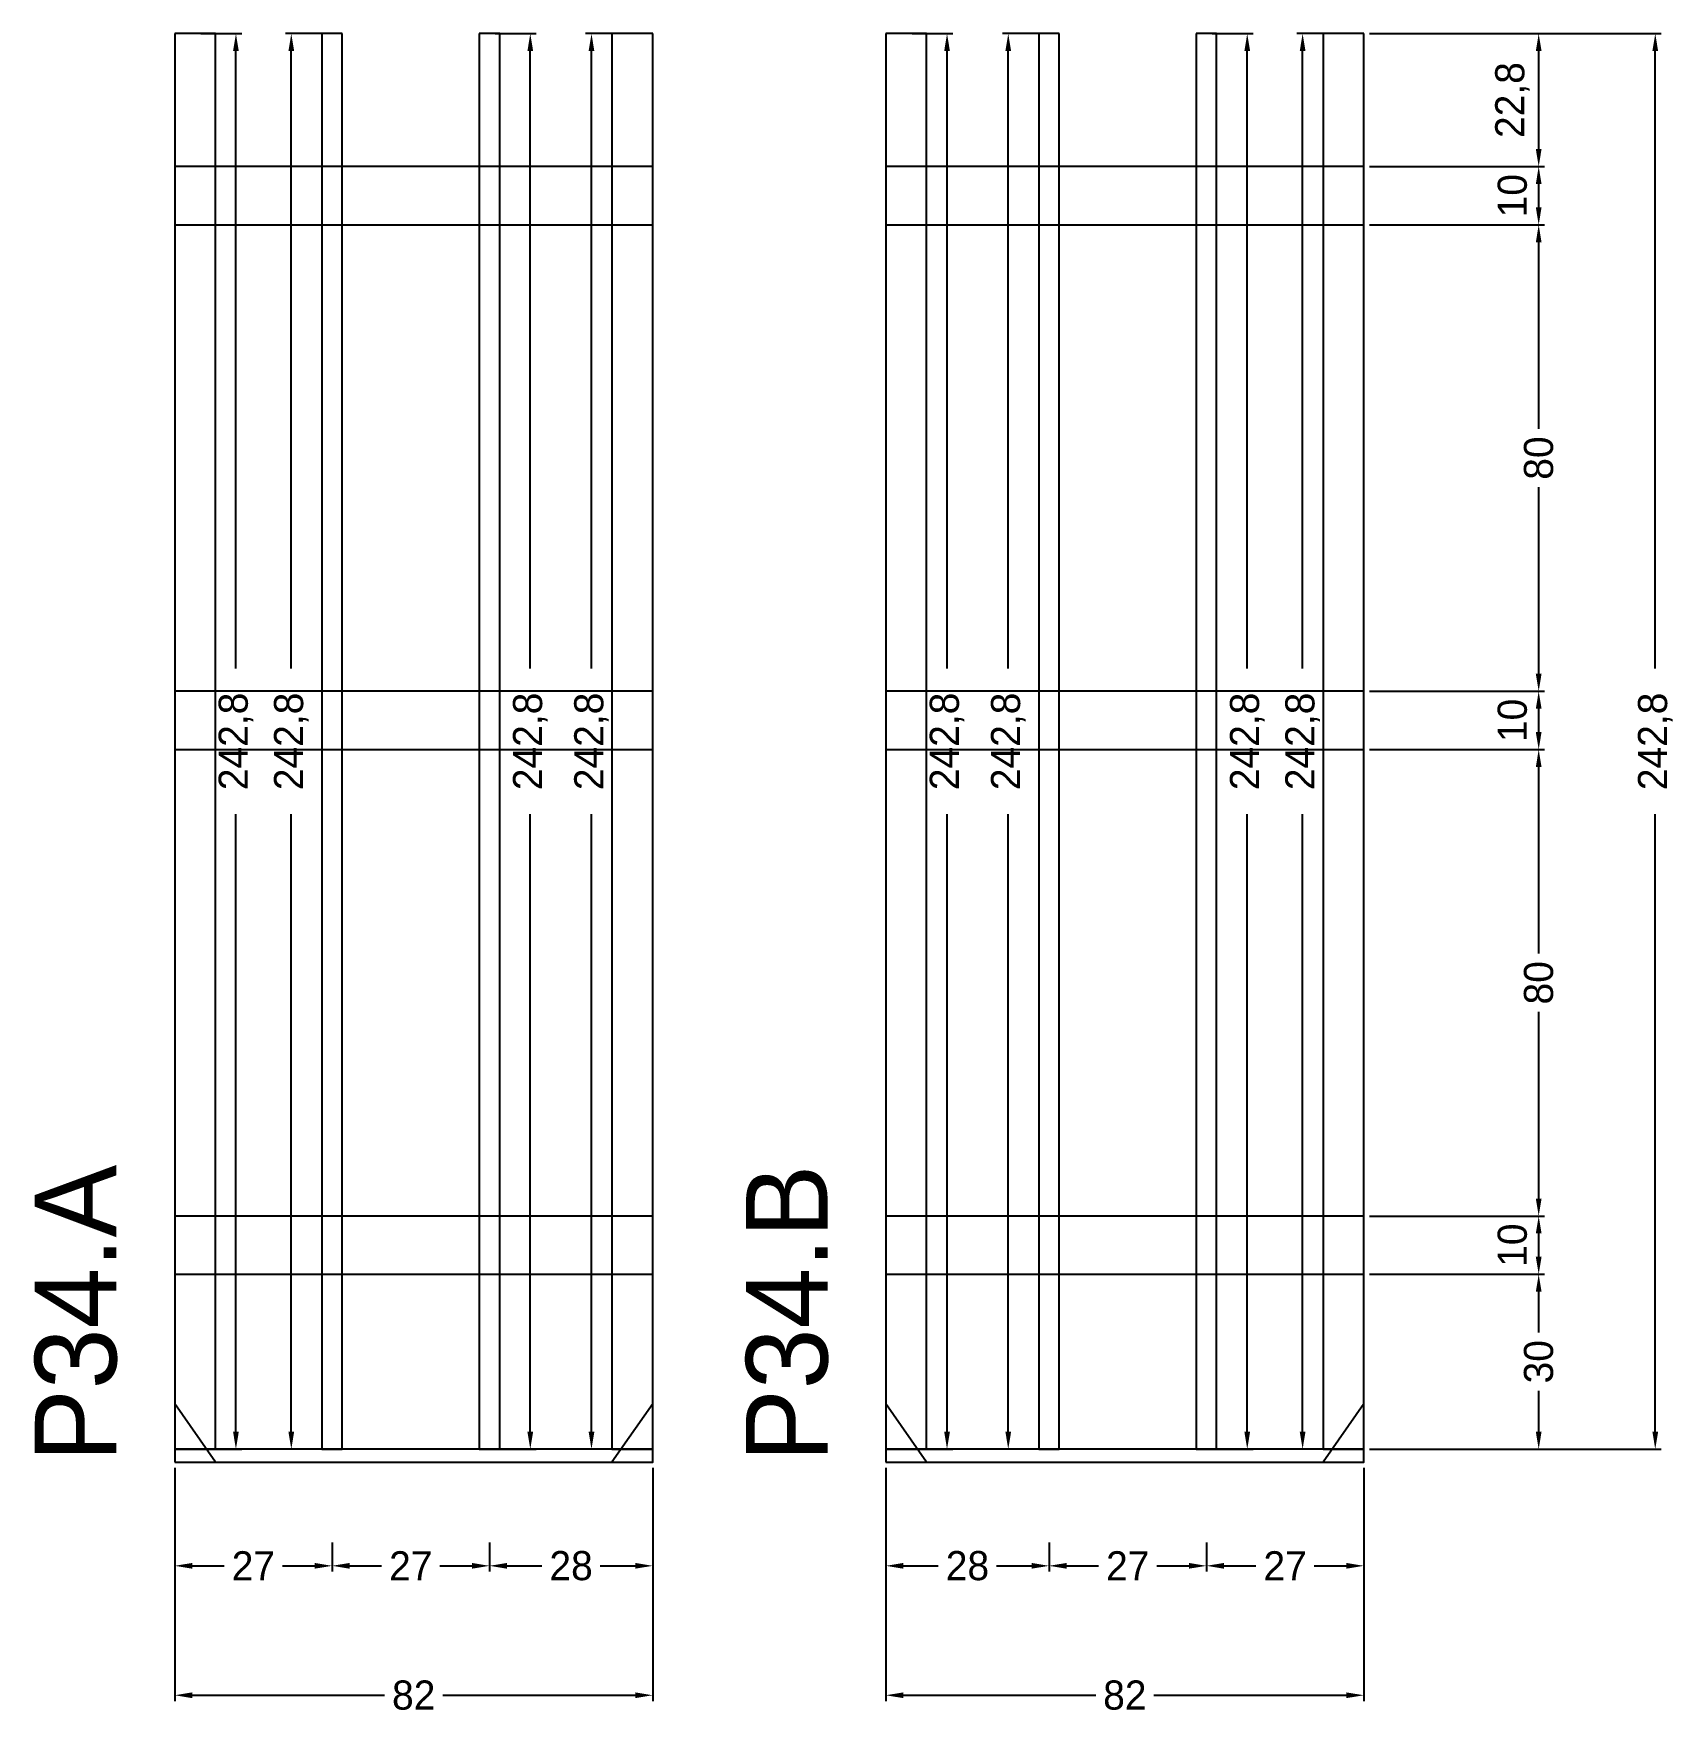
# Model space of a CAD drawing. Header units: centimetres. Extents: x -24 to 257, y -43 to 245.
import ezdxf

# ---------------------------------------------------------------- set-up
doc = ezdxf.new("R2010")
doc.units = ezdxf.units.CM
for name, color, linetype in [('COTA', 241, 'Continuous'), ('NOMENCLATURA', 7, 'Continuous'), ('SARR_2.2x10', 60, 'Continuous'), ('SARR_2.2x7', 40, 'Continuous'), ('SARR_3.5x7', 81, 'Continuous')]:
    doc.layers.add(name, color=color, linetype=linetype)
doc.dimstyles.new('PAINEL-NOVA', dxfattribs={"dimtxt": 5, "dimasz": 3, "dimexe": 1, "dimexo": 1, "dimgap": 1, "dimtad": 1, "dimcen": 2.5, "dimazin": 3, "dimtfac": 1, "dimtmove": 0, "dimatfit": 3})

# ---------------------------------------------------------------- blocks, each defined once
blk = doc.blocks.new('_CLOSEDFILLED')
at = {"color": 0, "linetype": 'BYBLOCK'}
blk.add_solid([(-1, 0.164), (0, 0), (-1, -0.164)], dxfattribs=at)
blk = doc.blocks.new('*D1')
for p, q in [((4.5, 245), (11.5, 245)), ((10.5, 136.1), (10.5, 242)), ((10.5, 5.2), (10.5, 111.1)), ((4.5, 2.2), (11.5, 2.2))]:
    blk.add_line(p, q)
at = {"layer": 'Defpoints'}
for p in [(3.5, 245), (3.5, 2.2), (10.5, 2.2)]:
    blk.add_point(p, dxfattribs=at)
at = {"layer": 'COTA', "xscale": 3, "yscale": 3}
for p, rotation in [((10.5, 245), 90), ((10.5, 2.2), 270)]:
    blk.add_blockref('_CLOSEDFILLED', p, dxfattribs=dict(at, rotation=rotation))
at = {"layer": 'COTA', "insert": (10.5, 123.6), "char_height": 5, "attachment_point": 5, "rotation": 90}
blk.add_mtext('242,8', dxfattribs=at)
blk = doc.blocks.new('*D2')
for p, q in [((26, 245), (19, 245)), ((20, 136.1), (20, 242)), ((20, 5.2), (20, 111.1)), ((26, 2.2), (19, 2.2))]:
    blk.add_line(p, q)
at = {"layer": 'Defpoints'}
for p in [(27, 245), (20, 2.2), (27, 2.2)]:
    blk.add_point(p, dxfattribs=at)
at = {"layer": 'COTA', "xscale": 3, "yscale": 3}
for p, rotation in [((20, 245), 90), ((20, 2.2), 270)]:
    blk.add_blockref('_CLOSEDFILLED', p, dxfattribs=dict(at, rotation=rotation))
at = {"layer": 'COTA', "insert": (20, 123.6), "char_height": 5, "attachment_point": 5, "rotation": 90}
blk.add_mtext('242,8', dxfattribs=at)
blk = doc.blocks.new('*D3')
for p, q in [((55, 245), (62, 245)), ((61, 136.1), (61, 242)), ((61, 5.2), (61, 111.1)), ((55, 2.2), (62, 2.2))]:
    blk.add_line(p, q)
at = {"layer": 'Defpoints'}
for p in [(54, 245), (54, 2.2), (61, 2.2)]:
    blk.add_point(p, dxfattribs=at)
at = {"layer": 'COTA', "xscale": 3, "yscale": 3}
for p, rotation in [((61, 245), 90), ((61, 2.2), 270)]:
    blk.add_blockref('_CLOSEDFILLED', p, dxfattribs=dict(at, rotation=rotation))
at = {"layer": 'COTA', "insert": (61, 123.6), "char_height": 5, "attachment_point": 5, "rotation": 90}
blk.add_mtext('242,8', dxfattribs=at)
blk = doc.blocks.new('*D4')
for p, q in [((77.5, 245), (70.5, 245)), ((71.5, 136.1), (71.5, 242)), ((71.5, 5.2), (71.5, 111.1)), ((77.5, 2.2), (70.5, 2.2))]:
    blk.add_line(p, q)
at = {"layer": 'Defpoints'}
for p in [(78.5, 245), (71.5, 2.2), (78.5, 2.2)]:
    blk.add_point(p, dxfattribs=at)
at = {"layer": 'COTA', "xscale": 3, "yscale": 3}
for p, rotation in [((71.5, 245), 90), ((71.5, 2.2), 270)]:
    blk.add_blockref('_CLOSEDFILLED', p, dxfattribs=dict(at, rotation=rotation))
at = {"layer": 'COTA', "insert": (71.5, 123.6), "char_height": 5, "attachment_point": 5, "rotation": 90}
blk.add_mtext('242,8', dxfattribs=at)
blk = doc.blocks.new('*D5')
for p, q in [((0, -13.8), (0, -18.8)), ((27, -13.8), (27, -18.8)), ((3, -17.8), (8.5, -17.8)), ((18.5, -17.8), (24, -17.8))]:
    blk.add_line(p, q)
at = {"layer": 'Defpoints'}
for p in [(0, -12.8), (27, -12.8), (0, -17.8)]:
    blk.add_point(p, dxfattribs=at)
at = {"layer": 'COTA', "xscale": 3, "yscale": 3, "rotation": 180}
blk.add_blockref('_CLOSEDFILLED', (0, -17.8), dxfattribs=at)
at = {"layer": 'COTA', "xscale": 3, "yscale": 3}
blk.add_blockref('_CLOSEDFILLED', (27, -17.8), dxfattribs=at)
at = {"layer": 'COTA', "insert": (13.5, -17.8), "char_height": 5, "attachment_point": 5}
blk.add_mtext('27', dxfattribs=at)
blk = doc.blocks.new('*D6')
for p, q in [((27, -13.8), (27, -18.8)), ((54, -13.8), (54, -18.8)), ((30, -17.8), (35.5, -17.8)), ((45.5, -17.8), (51, -17.8))]:
    blk.add_line(p, q)
at = {"layer": 'Defpoints'}
for p in [(27, -12.8), (54, -12.8), (27, -17.8)]:
    blk.add_point(p, dxfattribs=at)
at = {"layer": 'COTA', "xscale": 3, "yscale": 3, "rotation": 180}
blk.add_blockref('_CLOSEDFILLED', (27, -17.8), dxfattribs=at)
at = {"layer": 'COTA', "xscale": 3, "yscale": 3}
blk.add_blockref('_CLOSEDFILLED', (54, -17.8), dxfattribs=at)
at = {"layer": 'COTA', "insert": (40.5, -17.8), "char_height": 5, "attachment_point": 5}
blk.add_mtext('27', dxfattribs=at)
blk = doc.blocks.new('*D7')
for p, q in [((54, -13.8), (54, -18.8)), ((82, -13.8), (82, -18.8)), ((57, -17.8), (63, -17.8)), ((73, -17.8), (79, -17.8))]:
    blk.add_line(p, q)
at = {"layer": 'Defpoints'}
for p in [(54, -12.8), (82, -12.8), (54, -17.8)]:
    blk.add_point(p, dxfattribs=at)
at = {"layer": 'COTA', "xscale": 3, "yscale": 3, "rotation": 180}
blk.add_blockref('_CLOSEDFILLED', (54, -17.8), dxfattribs=at)
at = {"layer": 'COTA', "xscale": 3, "yscale": 3}
blk.add_blockref('_CLOSEDFILLED', (82, -17.8), dxfattribs=at)
at = {"layer": 'COTA', "insert": (68, -17.8), "char_height": 5, "attachment_point": 5}
blk.add_mtext('28', dxfattribs=at)
blk = doc.blocks.new('*D8')
for p, q in [((0, -1), (0, -41)), ((82, -1), (82, -41)), ((3, -40), (36, -40)), ((46, -40), (79, -40))]:
    blk.add_line(p, q)
at = {"layer": 'Defpoints'}
for p in [(0, 0), (82, 0), (0, -40)]:
    blk.add_point(p, dxfattribs=at)
at = {"layer": 'COTA', "xscale": 3, "yscale": 3, "rotation": 180}
blk.add_blockref('_CLOSEDFILLED', (0, -40), dxfattribs=at)
at = {"layer": 'COTA', "xscale": 3, "yscale": 3}
blk.add_blockref('_CLOSEDFILLED', (82, -40), dxfattribs=at)
at = {"layer": 'COTA', "insert": (41, -40), "char_height": 5, "attachment_point": 5}
blk.add_mtext('82', dxfattribs=at)
blk = doc.blocks.new('GRA-E')
at = {"layer": 'SARR_2.2x7'}
blk.add_lwpolyline([(0, 0), (7, 0), (0, 10)], close=True, dxfattribs=at)
blk = doc.blocks.new('GRA-D')
at = {"layer": 'SARR_2.2x7'}
blk.add_lwpolyline([(0, 0), (7, 0), (7, 10)], close=True, dxfattribs=at)
blk = doc.blocks.new('*D9')
for p, q in [((126.5, 245), (133.5, 245)), ((132.5, 136.1), (132.5, 242)), ((132.5, 5.2), (132.5, 111.1)), ((126.5, 2.2), (133.5, 2.2))]:
    blk.add_line(p, q)
at = {"layer": 'Defpoints'}
for p in [(125.5, 245), (125.5, 2.2), (132.5, 2.2)]:
    blk.add_point(p, dxfattribs=at)
at = {"layer": 'COTA', "xscale": 3, "yscale": 3}
for p, rotation in [((132.5, 245), 90), ((132.5, 2.2), 270)]:
    blk.add_blockref('_CLOSEDFILLED', p, dxfattribs=dict(at, rotation=rotation))
at = {"layer": 'COTA', "insert": (132.5, 123.6), "char_height": 5, "attachment_point": 5, "rotation": 90}
blk.add_mtext('242,8', dxfattribs=at)
blk = doc.blocks.new('*D10')
for p, q in [((149, 245), (142, 245)), ((143, 136.1), (143, 242)), ((143, 5.2), (143, 111.1)), ((149, 2.2), (142, 2.2))]:
    blk.add_line(p, q)
at = {"layer": 'Defpoints'}
for p in [(150, 245), (143, 2.2), (150, 2.2)]:
    blk.add_point(p, dxfattribs=at)
at = {"layer": 'COTA', "xscale": 3, "yscale": 3}
for p, rotation in [((143, 245), 90), ((143, 2.2), 270)]:
    blk.add_blockref('_CLOSEDFILLED', p, dxfattribs=dict(at, rotation=rotation))
at = {"layer": 'COTA', "insert": (143, 123.6), "char_height": 5, "attachment_point": 5, "rotation": 90}
blk.add_mtext('242,8', dxfattribs=at)
blk = doc.blocks.new('*D11')
for p, q in [((178, 245), (185, 245)), ((184, 136.1), (184, 242)), ((184, 5.2), (184, 111.1)), ((178, 2.2), (185, 2.2))]:
    blk.add_line(p, q)
at = {"layer": 'Defpoints'}
for p in [(177, 245), (177, 2.2), (184, 2.2)]:
    blk.add_point(p, dxfattribs=at)
at = {"layer": 'COTA', "xscale": 3, "yscale": 3}
for p, rotation in [((184, 245), 90), ((184, 2.2), 270)]:
    blk.add_blockref('_CLOSEDFILLED', p, dxfattribs=dict(at, rotation=rotation))
at = {"layer": 'COTA', "insert": (184, 123.6), "char_height": 5, "attachment_point": 5, "rotation": 90}
blk.add_mtext('242,8', dxfattribs=at)
blk = doc.blocks.new('*D12')
for p, q in [((199.5, 245), (192.5, 245)), ((193.5, 136.1), (193.5, 242)), ((193.5, 5.2), (193.5, 111.1)), ((199.5, 2.2), (192.5, 2.2))]:
    blk.add_line(p, q)
at = {"layer": 'Defpoints'}
for p in [(200.5, 245), (193.5, 2.2), (200.5, 2.2)]:
    blk.add_point(p, dxfattribs=at)
at = {"layer": 'COTA', "xscale": 3, "yscale": 3}
for p, rotation in [((193.5, 245), 90), ((193.5, 2.2), 270)]:
    blk.add_blockref('_CLOSEDFILLED', p, dxfattribs=dict(at, rotation=rotation))
at = {"layer": 'COTA', "insert": (193.5, 123.6), "char_height": 5, "attachment_point": 5, "rotation": 90}
blk.add_mtext('242,8', dxfattribs=at)
blk = doc.blocks.new('*D13')
for p, q in [((122, -13.8), (122, -18.8)), ((150, -13.8), (150, -18.8)), ((125, -17.8), (131, -17.8)), ((141, -17.8), (147, -17.8))]:
    blk.add_line(p, q)
at = {"layer": 'Defpoints'}
for p in [(122, -12.8), (150, -12.8), (122, -17.8)]:
    blk.add_point(p, dxfattribs=at)
at = {"layer": 'COTA', "xscale": 3, "yscale": 3, "rotation": 180}
blk.add_blockref('_CLOSEDFILLED', (122, -17.8), dxfattribs=at)
at = {"layer": 'COTA', "xscale": 3, "yscale": 3}
blk.add_blockref('_CLOSEDFILLED', (150, -17.8), dxfattribs=at)
at = {"layer": 'COTA', "insert": (136, -17.8), "char_height": 5, "attachment_point": 5}
blk.add_mtext('28', dxfattribs=at)
blk = doc.blocks.new('*D14')
for p, q in [((150, -13.8), (150, -18.8)), ((177, -13.8), (177, -18.8)), ((153, -17.8), (158.5, -17.8)), ((168.5, -17.8), (174, -17.8))]:
    blk.add_line(p, q)
at = {"layer": 'Defpoints'}
for p in [(150, -12.8), (177, -12.8), (150, -17.8)]:
    blk.add_point(p, dxfattribs=at)
at = {"layer": 'COTA', "xscale": 3, "yscale": 3, "rotation": 180}
blk.add_blockref('_CLOSEDFILLED', (150, -17.8), dxfattribs=at)
at = {"layer": 'COTA', "xscale": 3, "yscale": 3}
blk.add_blockref('_CLOSEDFILLED', (177, -17.8), dxfattribs=at)
at = {"layer": 'COTA', "insert": (163.5, -17.8), "char_height": 5, "attachment_point": 5}
blk.add_mtext('27', dxfattribs=at)
blk = doc.blocks.new('*D15')
for p, q in [((177, -13.8), (177, -18.8)), ((204, -13.8), (204, -18.8)), ((180, -17.8), (185.5, -17.8)), ((195.5, -17.8), (201, -17.8))]:
    blk.add_line(p, q)
at = {"layer": 'Defpoints'}
for p in [(177, -12.8), (204, -12.8), (177, -17.8)]:
    blk.add_point(p, dxfattribs=at)
at = {"layer": 'COTA', "xscale": 3, "yscale": 3, "rotation": 180}
blk.add_blockref('_CLOSEDFILLED', (177, -17.8), dxfattribs=at)
at = {"layer": 'COTA', "xscale": 3, "yscale": 3}
blk.add_blockref('_CLOSEDFILLED', (204, -17.8), dxfattribs=at)
at = {"layer": 'COTA', "insert": (190.5, -17.8), "char_height": 5, "attachment_point": 5}
blk.add_mtext('27', dxfattribs=at)
blk = doc.blocks.new('*D16')
for p, q in [((122, -1), (122, -41)), ((204, -1), (204, -41)), ((125, -40), (158, -40)), ((168, -40), (201, -40))]:
    blk.add_line(p, q)
at = {"layer": 'Defpoints'}
for p in [(122, 0), (204, 0), (122, -40)]:
    blk.add_point(p, dxfattribs=at)
at = {"layer": 'COTA', "xscale": 3, "yscale": 3, "rotation": 180}
blk.add_blockref('_CLOSEDFILLED', (122, -40), dxfattribs=at)
at = {"layer": 'COTA', "xscale": 3, "yscale": 3}
blk.add_blockref('_CLOSEDFILLED', (204, -40), dxfattribs=at)
at = {"layer": 'COTA', "insert": (163, -40), "char_height": 5, "attachment_point": 5}
blk.add_mtext('82', dxfattribs=at)
blk = doc.blocks.new('*D17')
for p, q in [((205, 245), (255, 245)), ((254, 136.1), (254, 242)), ((254, 5.2), (254, 111.1)), ((205, 2.2), (255, 2.2))]:
    blk.add_line(p, q)
at = {"layer": 'Defpoints'}
for p in [(204, 245), (204, 2.2), (254, 2.2)]:
    blk.add_point(p, dxfattribs=at)
at = {"layer": 'COTA', "xscale": 3, "yscale": 3}
for p, rotation in [((254, 245), 90), ((254, 2.2), 270)]:
    blk.add_blockref('_CLOSEDFILLED', p, dxfattribs=dict(at, rotation=rotation))
at = {"layer": 'COTA', "insert": (254, 123.6), "char_height": 5, "attachment_point": 5, "rotation": 90}
blk.add_mtext('242,8', dxfattribs=at)
blk = doc.blocks.new('*D18')
for p, q in [((205, 32.2), (235, 32.2)), ((234, 22.2), (234, 29.2)), ((234, 5.2), (234, 12.2)), ((205, 2.2), (235, 2.2))]:
    blk.add_line(p, q)
at = {"layer": 'Defpoints'}
for p in [(204, 32.2), (204, 2.2), (234, 2.2)]:
    blk.add_point(p, dxfattribs=at)
at = {"layer": 'COTA', "xscale": 3, "yscale": 3}
for p, rotation in [((234, 32.2), 90), ((234, 2.2), 270)]:
    blk.add_blockref('_CLOSEDFILLED', p, dxfattribs=dict(at, rotation=rotation))
at = {"layer": 'COTA', "insert": (234, 17.2), "char_height": 5, "attachment_point": 5, "rotation": 90}
blk.add_mtext('30', dxfattribs=at)
blk = doc.blocks.new('*D19')
for p, q in [((205, 42.2), (235, 42.2)), ((234, 35.2), (234, 39.2)), ((205, 32.2), (235, 32.2))]:
    blk.add_line(p, q)
at = {"layer": 'Defpoints'}
for p in [(204, 42.2), (204, 32.2), (234, 32.2)]:
    blk.add_point(p, dxfattribs=at)
at = {"layer": 'COTA', "xscale": 3, "yscale": 3}
for p, rotation in [((234, 42.2), 90), ((234, 32.2), 270)]:
    blk.add_blockref('_CLOSEDFILLED', p, dxfattribs=dict(at, rotation=rotation))
at = {"layer": 'COTA', "insert": (229.5, 37.2), "char_height": 5, "attachment_point": 5, "rotation": 90}
blk.add_mtext('10', dxfattribs=at)
blk = doc.blocks.new('*D20')
for p, q in [((205, 122.2), (235, 122.2)), ((234, 87.2), (234, 119.2)), ((234, 45.2), (234, 77.2)), ((205, 42.2), (235, 42.2))]:
    blk.add_line(p, q)
at = {"layer": 'Defpoints'}
for p in [(204, 122.2), (204, 42.2), (234, 42.2)]:
    blk.add_point(p, dxfattribs=at)
at = {"layer": 'COTA', "xscale": 3, "yscale": 3}
for p, rotation in [((234, 122.2), 90), ((234, 42.2), 270)]:
    blk.add_blockref('_CLOSEDFILLED', p, dxfattribs=dict(at, rotation=rotation))
at = {"layer": 'COTA', "insert": (234, 82.2), "char_height": 5, "attachment_point": 5, "rotation": 90}
blk.add_mtext('80', dxfattribs=at)
blk = doc.blocks.new('*D22')
for p, q in [((205, 212.2), (235, 212.2)), ((234, 177.2), (234, 209.2)), ((234, 135.2), (234, 167.2)), ((205, 132.2), (235, 132.2))]:
    blk.add_line(p, q)
at = {"layer": 'Defpoints'}
for p in [(204, 212.2), (204, 132.2), (234, 132.2)]:
    blk.add_point(p, dxfattribs=at)
at = {"layer": 'COTA', "xscale": 3, "yscale": 3}
for p, rotation in [((234, 212.2), 90), ((234, 132.2), 270)]:
    blk.add_blockref('_CLOSEDFILLED', p, dxfattribs=dict(at, rotation=rotation))
at = {"layer": 'COTA', "insert": (234, 172.2), "char_height": 5, "attachment_point": 5, "rotation": 90}
blk.add_mtext('80', dxfattribs=at)
blk = doc.blocks.new('*D23')
for p, q in [((205, 222.2), (235, 222.2)), ((234, 215.2), (234, 219.2)), ((205, 212.2), (235, 212.2))]:
    blk.add_line(p, q)
at = {"layer": 'Defpoints'}
for p in [(204, 222.2), (204, 212.2), (234, 212.2)]:
    blk.add_point(p, dxfattribs=at)
at = {"layer": 'COTA', "xscale": 3, "yscale": 3}
for p, rotation in [((234, 222.2), 90), ((234, 212.2), 270)]:
    blk.add_blockref('_CLOSEDFILLED', p, dxfattribs=dict(at, rotation=rotation))
at = {"layer": 'COTA', "insert": (229.5, 217.2), "char_height": 5, "attachment_point": 5, "rotation": 90}
blk.add_mtext('10', dxfattribs=at)
blk = doc.blocks.new('*D24')
for p, q in [((205, 245), (235, 245)), ((234, 225.2), (234, 242)), ((205, 222.2), (235, 222.2))]:
    blk.add_line(p, q)
at = {"layer": 'Defpoints'}
for p in [(204, 245), (204, 222.2), (234, 222.2)]:
    blk.add_point(p, dxfattribs=at)
at = {"layer": 'COTA', "xscale": 3, "yscale": 3}
for p, rotation in [((234, 245), 90), ((234, 222.2), 270)]:
    blk.add_blockref('_CLOSEDFILLED', p, dxfattribs=dict(at, rotation=rotation))
at = {"layer": 'COTA', "insert": (229.5, 233.6), "char_height": 5, "attachment_point": 5, "rotation": 90}
blk.add_mtext('22,8', dxfattribs=at)

msp = doc.modelspace()

# ---------------------------------------------------------------- linework, layer by layer
at = {"layer": 'SARR_2.2x10'}
for p, q in [((82, 222.2), (0, 222.2)), ((0, 222.2), (0, 212.2)), ((82, 212.2), (82, 222.2)), ((204, 222.2), (122, 222.2)), ((122, 222.2), (122, 212.2)), ((204, 212.2), (204, 222.2)), ((0, 212.2), (82, 212.2)), ((122, 212.2), (204, 212.2)), ((82, 132.2), (0, 132.2)), ((0, 132.2), (0, 122.2)), ((82, 122.2), (82, 132.2)), ((204, 132.2), (122, 132.2)), ((122, 132.2), (122, 122.2)), ((204, 122.2), (204, 132.2)), ((0, 122.2), (82, 122.2)), ((122, 122.2), (204, 122.2)), ((82, 42.2), (0, 42.2)), ((0, 42.2), (0, 32.2)), ((82, 32.2), (82, 42.2)), ((204, 42.2), (122, 42.2)), ((122, 42.2), (122, 32.2)), ((204, 32.2), (204, 42.2)), ((0, 32.2), (82, 32.2)), ((122, 32.2), (204, 32.2))]:
    msp.add_line(p, q, dxfattribs=at)
at = {"layer": 'SARR_2.2x7'}
for p, q in [((7, 245), (0, 245)), ((0, 245), (0, 2.2)), ((7, 2.2), (7, 245)), ((82, 245), (75, 245)), ((75, 245), (75, 2.2)), ((82, 2.2), (82, 245)), ((129, 245), (122, 245)), ((122, 245), (122, 2.2)), ((129, 2.2), (129, 245)), ((204, 245), (197, 245)), ((197, 245), (197, 2.2)), ((204, 2.2), (204, 245)), ((82, 2.2), (0, 2.2)), ((0, 2.2), (0, 0)), ((0, 2.2), (7, 2.2)), ((0, 0), (82, 0)), ((75, 2.2), (82, 2.2)), ((82, 0), (82, 2.2)), ((204, 2.2), (122, 2.2)), ((122, 2.2), (122, 0)), ((122, 2.2), (129, 2.2)), ((122, 0), (204, 0)), ((197, 2.2), (204, 2.2)), ((204, 0), (204, 2.2))]:
    msp.add_line(p, q, dxfattribs=at)
at = {"layer": 'SARR_3.5x7'}
for p, q in [((28.75, 245), (25.25, 245)), ((25.25, 245), (25.25, 2.2)), ((28.75, 2.2), (28.75, 245)), ((55.75, 245), (52.25, 245)), ((52.25, 245), (52.25, 2.2)), ((55.75, 2.2), (55.75, 245)), ((151.75, 245), (148.25, 245)), ((148.25, 245), (148.25, 2.2)), ((151.75, 2.2), (151.75, 245)), ((178.75, 245), (175.25, 245)), ((175.25, 245), (175.25, 2.2)), ((178.75, 2.2), (178.75, 245)), ((25.25, 2.2), (28.75, 2.2)), ((52.25, 2.2), (55.75, 2.2)), ((148.25, 2.2), (151.75, 2.2)), ((175.25, 2.2), (178.75, 2.2))]:
    msp.add_line(p, q, dxfattribs=at)

# ---------------------------------------------------------------- block references
at = {"layer": 'SARR_2.2x7'}
for name, p in [('GRA-E', (0, 0)), ('GRA-D', (75, 0)), ('GRA-E', (122, 0)), ('GRA-D', (197, 0))]:
    msp.add_blockref(name, p, dxfattribs=at)

# ---------------------------------------------------------------- texts
at = {"layer": 'NOMENCLATURA'}
for s, p in [('P34.A', (-10, 0)), ('P34.B', (112, 0))]:
    msp.add_text(s, height=14, rotation=90, dxfattribs=at).set_placement(p)

# ---------------------------------------------------------------- dimensions: what is measured, and where the dimension line sits
at = {"layer": 'COTA'}
for base, p1, p2, picture, middle in [((10.5, 2.2), (3.5, 2.2), (3.5, 245), '*D1', (10.5, 123.6)), ((20, 2.2), (27, 2.2), (27, 245), '*D2', (20, 123.6)), ((61, 2.2), (54, 2.2), (54, 245), '*D3', (61, 123.6)), ((71.5, 2.2), (78.5, 2.2), (78.5, 245), '*D4', (71.5, 123.6)), ((132.5, 2.2), (125.5, 2.2), (125.5, 245), '*D9', (132.5, 123.6)), ((143, 2.2), (150, 2.2), (150, 245), '*D10', (143, 123.6)), ((184, 2.2), (177, 2.2), (177, 245), '*D11', (184, 123.6)), ((193.5, 2.2), (200.5, 2.2), (200.5, 245), '*D12', (193.5, 123.6)), ((254, 2.2), (204, 2.2), (204, 245), '*D17', (254, 123.6)), ((234, 222.2), (204, 222.2), (204, 245), '*D24', (229.5, 233.6)), ((234, 212.2), (204, 212.2), (204, 222.2), '*D23', (229.5, 217.2)), ((234, 132.2), (204, 132.2), (204, 212.2), '*D22', (234, 172.2)), ((234, 42.2), (204, 42.2), (204, 122.2), '*D20', (234, 82.2)), ((234, 32.2), (204, 32.2), (204, 42.2), '*D19', (229.5, 37.2)), ((234, 2.2), (204, 2.2), (204, 32.2), '*D18', (234, 17.2))]:
    dim = msp.add_linear_dim(base=base, p1=p1, p2=p2, angle=90, dimstyle='PAINEL-NOVA', dxfattribs=at)
    dim.commit()
    dim.dimension.update_dxf_attribs({"geometry": picture, "text_midpoint": middle})
msp.add_linear_dim(base=(234, 122.2), p1=(204, 122.2), p2=(204, 132.2), angle=90, dimstyle='PAINEL-NOVA', dxfattribs=at).render()
for base, p1, p2, picture, middle in [((0, -40), (0, 0), (82, 0), '*D8', (41, -40)), ((122, -40), (122, 0), (204, 0), '*D16', (163, -40)), ((0, -17.8), (0, -12.8), (27, -12.8), '*D5', (13.5, -17.8)), ((27, -17.8), (27, -12.8), (54, -12.8), '*D6', (40.5, -17.8)), ((54, -17.8), (54, -12.8), (82, -12.8), '*D7', (68, -17.8)), ((122, -17.8), (122, -12.8), (150, -12.8), '*D13', (136, -17.8)), ((150, -17.8), (150, -12.8), (177, -12.8), '*D14', (163.5, -17.8)), ((177, -17.8), (177, -12.8), (204, -12.8), '*D15', (190.5, -17.8))]:
    dim = msp.add_linear_dim(base=base, p1=p1, p2=p2, dimstyle='PAINEL-NOVA', dxfattribs=at)
    dim.commit()
    dim.dimension.update_dxf_attribs({"geometry": picture, "text_midpoint": middle})

doc.saveas('drawing.dxf')
